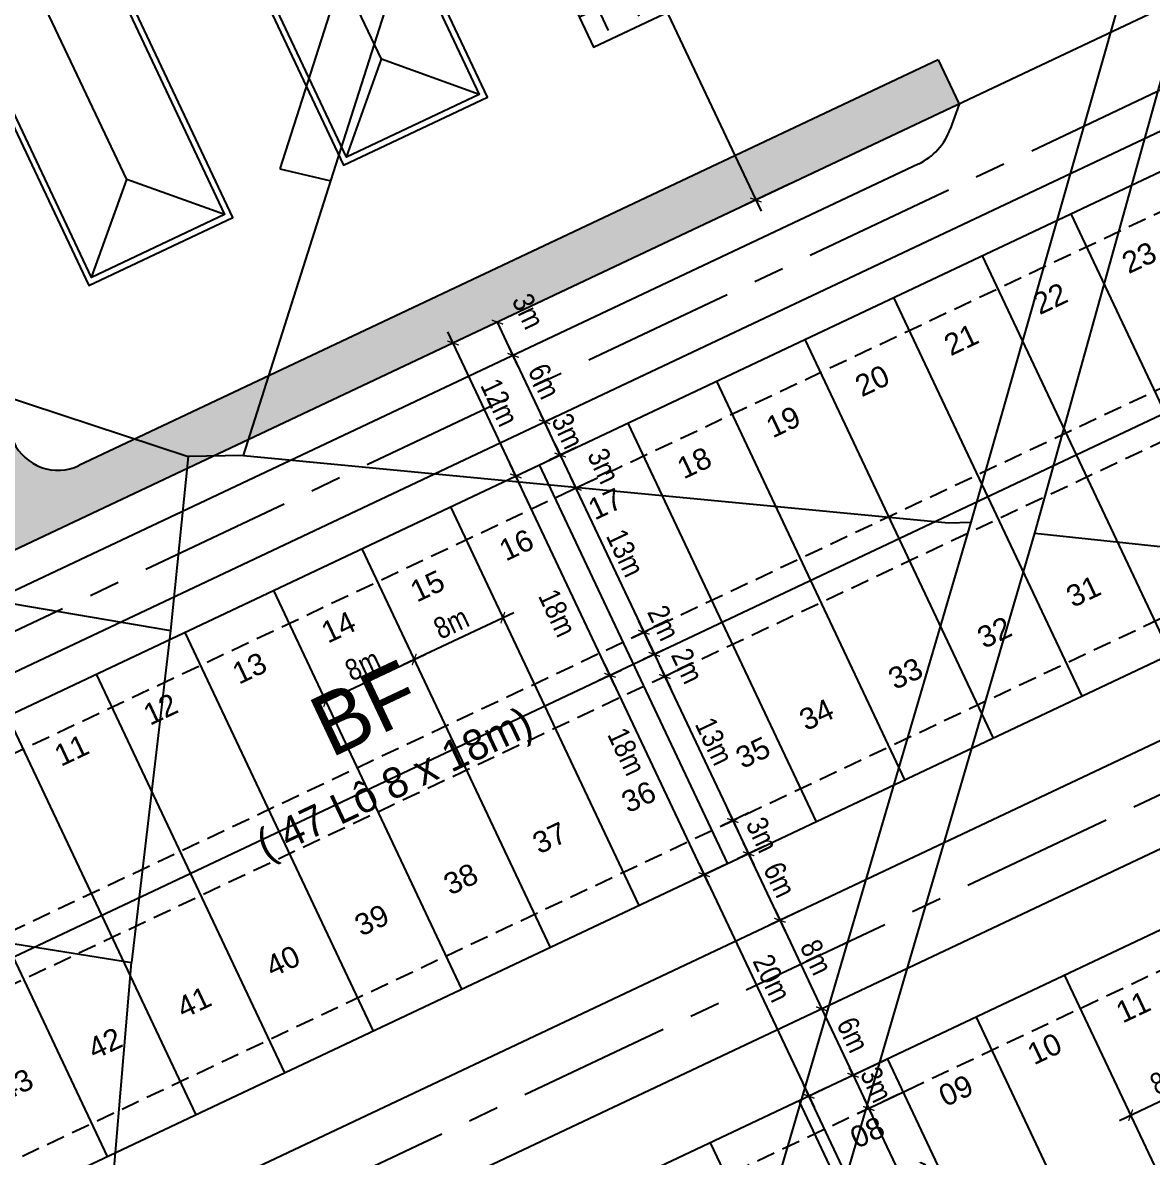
# Model space of a CAD drawing. Extents: x 597165 to 598689, y 1181586 to 1183364.
# Drawn here: x 597919 to 598011.2, y 1182368.2 to 1182460.9 of the extents above; entities that cross this region are included whole.
import ezdxf
from ezdxf.enums import TextEntityAlignment as Align

# ---------------------------------------------------------------- set-up
doc = ezdxf.new("R2010")
doc.units = 0
doc.header["$MEASUREMENT"] = 0
doc.linetypes.add('CENTER', pattern=[2, 1.25, -0.25, 0.25, -0.25])
doc.linetypes.add('DASHED', pattern=[0.75, 0.5, -0.25])
doc.layers.get('0').update_dxf_attribs({"linetype": 'CONTINUOUS'})
doc.layers.get('DEFPOINTS').update_dxf_attribs({"color": 8, "linetype": 'CONTINUOUS'})
for name, color, linetype in [('CGXD', 3, 'CONTINUOUS'), ('DIM-T', 7, 'CONTINUOUS'), ('DTEXT-TENLO', 4, 'CONTINUOUS'), ('HA-CAY-XANH-KO', 3, 'CONTINUOUS'), ('HA-SAN', 41, 'CONTINUOUS'), ('NEN-HT', 8, 'CONTINUOUS'), ('NET-02', 2, 'CONTINUOUS'), ('NET-03', 3, 'CONTINUOUS'), ('NET-LE-CO', 3, 'CONTINUOUS'), ('NET-LENGOAI', 4, 'CONTINUOUS'), ('NET-LETRONG', 5, 'CONTINUOUS'), ('NET-PLO', 2, 'CONTINUOUS'), ('NET-TIM', 2, 'CENTER'), ('TEXT-SOLO', 7, 'CONTINUOUS')]:
    doc.layers.add(name, color=color, linetype=linetype)
doc.styles.add('AVO', font='VHELVEN.TTF')
doc.styles.add('VHEL-C-R', font='VHELVCN.TTF')
doc.styles.add('VTIMES-R', font='VAPTIMN.TTF')
doc.dimstyles.new('TL1000', dxfattribs={"dimscale": 0, "dimtxt": 2, "dimasz": 0.7, "dimexe": 1, "dimexo": 1, "dimgap": 0.5, "dimtad": 1, "dimdec": 1, "dimzin": 12, "dimtxsty": 'VHEL-C-R', "dimblk1": 'ARCHTICK', "dimblk2": 'ARCHTICK', "dimsah": 1, "dimcen": -0.09, "dimdle": 1, "dimclrd": 256, "dimclre": 256, "dimclrt": 256, "dimazin": 3, "dimtfac": 0.005, "dimtdec": 1, "dimtix": 1, "dimtmove": 0, "dimatfit": 3, "dimtolj": 1, "dimtzin": 0})

# ---------------------------------------------------------------- blocks, each defined once
blk = doc.blocks.new('_ARCHTICK')
at = {"color": 0, "linetype": 'BYBLOCK', "const_width": 0.15}
blk.add_lwpolyline([(-0.5, -0.5), (0.5, 0.5)], dxfattribs=at)
blk = doc.blocks.new('*D1431')
at = {"linetype": 'BYBLOCK'}
for p, q in [((597962.411, 1182426.481), (597964.119, 1182422.864)), ((597964.156, 1182426.199), (597961.934, 1182425.149)), ((597965.437, 1182423.486), (597963.215, 1182422.437))]:
    blk.add_line(p, q, dxfattribs=at)
at = {"layer": 'DEFPOINTS', "color": 0, "linetype": 'BYBLOCK'}
for p in [(597965.06, 1182426.626), (597966.341, 1182423.913), (597964.119, 1182422.864)]:
    blk.add_point(p, dxfattribs=at)
at = {"linetype": 'BYBLOCK', "xscale": 0.7, "yscale": 0.7, "zscale": 0.7}
for p, rotation in [((597962.838, 1182425.577), 115.2825175136726), ((597964.119, 1182422.864), 295.2825175136725)]:
    blk.add_blockref('_ARCHTICK', p, dxfattribs=dict(at, rotation=rotation))
at = {"linetype": 'BYBLOCK', "insert": (597966.384, 1182424.684), "char_height": 1.75, "attachment_point": 5, "rotation": 295.28252, "style": 'VHEL-C-R'}
blk.add_mtext('\\A1;3m', dxfattribs=at)
blk = doc.blocks.new('*D1430')
at = {"linetype": 'BYBLOCK'}
for p, q in [((597963.692, 1182423.768), (597970.098, 1182410.205)), ((597965.437, 1182423.486), (597963.215, 1182422.437)), ((597970.989, 1182411.732), (597968.767, 1182410.682))]:
    blk.add_line(p, q, dxfattribs=at)
at = {"layer": 'DEFPOINTS', "color": 0, "linetype": 'BYBLOCK'}
for p in [(597966.341, 1182423.913), (597971.893, 1182412.159), (597969.671, 1182411.109)]:
    blk.add_point(p, dxfattribs=at)
at = {"linetype": 'BYBLOCK', "xscale": 0.7, "yscale": 0.7, "zscale": 0.7}
for p, rotation in [((597964.119, 1182422.864), 115.2825175136726), ((597969.671, 1182411.109), 295.2825175136725)]:
    blk.add_blockref('_ARCHTICK', p, dxfattribs=dict(at, rotation=rotation))
at = {"linetype": 'BYBLOCK', "insert": (597968.155, 1182417.582), "char_height": 1.75, "attachment_point": 5, "rotation": 295.28252, "style": 'VHEL-C-R'}
blk.add_mtext('\\A1;13m', dxfattribs=at)
blk = doc.blocks.new('*D1429')
at = {"linetype": 'BYBLOCK'}
for p, q in [((597970.989, 1182411.732), (597968.767, 1182410.682)), ((597969.244, 1182412.013), (597970.525, 1182409.301)), ((597971.843, 1182409.923), (597969.621, 1182408.874))]:
    blk.add_line(p, q, dxfattribs=at)
at = {"layer": 'DEFPOINTS', "color": 0, "linetype": 'BYBLOCK'}
for p in [(597971.893, 1182412.159), (597972.748, 1182410.35), (597970.525, 1182409.301)]:
    blk.add_point(p, dxfattribs=at)
at = {"linetype": 'BYBLOCK', "xscale": 0.7, "yscale": 0.7, "zscale": 0.7}
for p, rotation in [((597969.671, 1182411.109), 115.2825175136726), ((597970.525, 1182409.301), 295.2825175136725)]:
    blk.add_blockref('_ARCHTICK', p, dxfattribs=dict(at, rotation=rotation))
at = {"linetype": 'BYBLOCK', "insert": (597971.294, 1182411.876), "char_height": 1.75, "attachment_point": 5, "rotation": 295.28252, "style": 'VHEL-C-R'}
blk.add_mtext('\\A1;2m', dxfattribs=at)
blk = doc.blocks.new('*D1428')
at = {"linetype": 'BYBLOCK'}
for p, q in [((597971.843, 1182409.923), (597969.621, 1182408.874)), ((597970.098, 1182410.205), (597971.807, 1182406.588)), ((597972.697, 1182408.115), (597970.475, 1182407.065))]:
    blk.add_line(p, q, dxfattribs=at)
at = {"layer": 'DEFPOINTS', "color": 0, "linetype": 'BYBLOCK'}
for p in [(597972.748, 1182410.35), (597973.602, 1182408.542), (597971.379, 1182407.492)]:
    blk.add_point(p, dxfattribs=at)
at = {"linetype": 'BYBLOCK', "xscale": 0.7, "yscale": 0.7, "zscale": 0.7}
for p, rotation in [((597970.525, 1182409.301), 115.2825175136726), ((597971.379, 1182407.492), 295.2825175136725)]:
    blk.add_blockref('_ARCHTICK', p, dxfattribs=dict(at, rotation=rotation))
at = {"linetype": 'BYBLOCK', "insert": (597973.234, 1182408.368), "char_height": 1.75, "attachment_point": 5, "rotation": 295.28252, "style": 'VHEL-C-R'}
blk.add_mtext('\\A1;2m', dxfattribs=at)
blk = doc.blocks.new('*D1427')
at = {"linetype": 'BYBLOCK'}
for p, q in [((597972.697, 1182408.115), (597970.475, 1182407.065)), ((597970.952, 1182408.396), (597977.359, 1182394.833)), ((597978.25, 1182396.36), (597976.027, 1182395.31))]:
    blk.add_line(p, q, dxfattribs=at)
at = {"layer": 'DEFPOINTS', "color": 0, "linetype": 'BYBLOCK'}
for p in [(597973.602, 1182408.542), (597979.154, 1182396.787), (597976.931, 1182395.737)]:
    blk.add_point(p, dxfattribs=at)
at = {"linetype": 'BYBLOCK', "xscale": 0.7, "yscale": 0.7, "zscale": 0.7}
for p, rotation in [((597971.379, 1182407.492), 115.2825175136726), ((597976.931, 1182395.737), 295.2825175136725)]:
    blk.add_blockref('_ARCHTICK', p, dxfattribs=dict(at, rotation=rotation))
at = {"linetype": 'BYBLOCK', "insert": (597975.416, 1182402.21), "char_height": 1.75, "attachment_point": 5, "rotation": 295.28252, "style": 'VHEL-C-R'}
blk.add_mtext('\\A1;13m', dxfattribs=at)
blk = doc.blocks.new('*D1426')
at = {"linetype": 'BYBLOCK'}
for p, q in [((597978.25, 1182396.36), (597976.027, 1182395.31)), ((597976.504, 1182396.642), (597978.64, 1182392.121)), ((597979.531, 1182393.647), (597977.309, 1182392.598))]:
    blk.add_line(p, q, dxfattribs=at)
at = {"layer": 'DEFPOINTS', "color": 0, "linetype": 'BYBLOCK'}
for p in [(597979.154, 1182396.787), (597980.435, 1182394.074), (597978.213, 1182393.025)]:
    blk.add_point(p, dxfattribs=at)
at = {"linetype": 'BYBLOCK', "xscale": 0.7, "yscale": 0.7, "zscale": 0.7}
for p, rotation in [((597976.931, 1182395.737), 115.2825175136726), ((597978.213, 1182393.025), 295.2825175136725)]:
    blk.add_blockref('_ARCHTICK', p, dxfattribs=dict(at, rotation=rotation))
at = {"linetype": 'BYBLOCK', "insert": (597979.331, 1182394.569), "char_height": 1.75, "attachment_point": 5, "rotation": 295.28252, "style": 'VHEL-C-R'}
blk.add_mtext('\\A1;3m', dxfattribs=at)
blk = doc.blocks.new('*D1425')
at = {"linetype": 'BYBLOCK'}
for p, q in [((597989.392, 1182376.186), (597985.85, 1182374.514)), ((597986.754, 1182374.941), (597986.455, 1182375.574)), ((597986.754, 1182374.941), (597988.036, 1182372.228)), ((597991.682, 1182373.95), (597987.131, 1182371.801)), ((597988.036, 1182372.228), (597988.335, 1182371.595))]:
    blk.add_line(p, q, dxfattribs=at)
at = {"layer": 'DEFPOINTS', "color": 0, "linetype": 'BYBLOCK'}
for p in [(597990.296, 1182376.613), (597992.586, 1182374.377), (597988.036, 1182372.228)]:
    blk.add_point(p, dxfattribs=at)
at = {"linetype": 'BYBLOCK', "xscale": 0.7, "yscale": 0.7, "zscale": 0.7}
for p, rotation in [((597986.754, 1182374.941), 295.2825175136725), ((597988.036, 1182372.228), 115.2825175136726)]:
    blk.add_blockref('_ARCHTICK', p, dxfattribs=dict(at, rotation=rotation))
at = {"linetype": 'BYBLOCK', "insert": (597988.655, 1182374.179), "char_height": 1.75, "attachment_point": 5, "rotation": 295.28252, "style": 'VHEL-C-R'}
blk.add_mtext('\\A1;3m', dxfattribs=at)
blk = doc.blocks.new('*D1424')
at = {"linetype": 'BYBLOCK'}
for p, q in [((597991.682, 1182373.95), (597987.131, 1182371.801)), ((597987.609, 1182373.132), (597994.869, 1182357.761)), ((597998.3, 1182360.487), (597993.538, 1182358.238))]:
    blk.add_line(p, q, dxfattribs=at)
at = {"layer": 'DEFPOINTS', "color": 0, "linetype": 'BYBLOCK'}
for p in [(597992.586, 1182374.377), (597999.204, 1182360.914), (597994.442, 1182358.665)]:
    blk.add_point(p, dxfattribs=at)
at = {"linetype": 'BYBLOCK', "xscale": 0.7, "yscale": 0.7, "zscale": 0.7}
for p, rotation in [((597988.036, 1182372.228), 115.2825175136726), ((597994.442, 1182358.665), 295.2825175136725)]:
    blk.add_blockref('_ARCHTICK', p, dxfattribs=dict(at, rotation=rotation))
at = {"linetype": 'BYBLOCK', "insert": (597992.499, 1182366.042), "char_height": 1.75, "attachment_point": 5, "rotation": 295.28252, "style": 'VHEL-C-R'}
blk.add_mtext('\\A1;15m', dxfattribs=at)
blk = doc.blocks.new('*D1283')
at = {"linetype": 'BYBLOCK'}
blk.add_line((598008.512, 1182371.257), (598017.554, 1182375.528), dxfattribs=at)
at = {"layer": 'DEFPOINTS', "color": 0, "linetype": 'BYBLOCK'}
for p in [(598016.65, 1182375.101), (598016.65, 1182375.101), (598009.416, 1182371.684)]:
    blk.add_point(p, dxfattribs=at)
at = {"linetype": 'BYBLOCK', "xscale": 0.7, "yscale": 0.7, "zscale": 0.7}
for p, rotation in [((598016.65, 1182375.101), 25.28251725323873), ((598009.416, 1182371.684), 205.2825172532388)]:
    blk.add_blockref('_ARCHTICK', p, dxfattribs=dict(at, rotation=rotation))
at = {"linetype": 'BYBLOCK', "insert": (598012.438, 1182374.653), "char_height": 1.75, "attachment_point": 5, "rotation": 25.28252, "style": 'VHEL-C-R'}
blk.add_mtext('\\A1;8m', dxfattribs=at)
blk = doc.blocks.new('*D1271')
at = {"linetype": 'BYBLOCK'}
for p, q in [((597978.219, 1182393.023), (597977.31, 1182392.594)), ((597977.788, 1182393.925), (597981.204, 1182386.691)), ((597980.781, 1182387.597), (597979.873, 1182387.168))]:
    blk.add_line(p, q, dxfattribs=at)
at = {"layer": 'DEFPOINTS', "color": 0, "linetype": 'BYBLOCK'}
for p in [(597979.123, 1182393.45), (597980.777, 1182387.595), (597981.685, 1182388.024)]:
    blk.add_point(p, dxfattribs=at)
at = {"linetype": 'BYBLOCK', "xscale": 0.7, "yscale": 0.7, "zscale": 0.7}
for p, rotation in [((597978.215, 1182393.021), 115.2825175141214), ((597980.777, 1182387.595), 295.2825175141214)]:
    blk.add_blockref('_ARCHTICK', p, dxfattribs=dict(at, rotation=rotation))
at = {"linetype": 'BYBLOCK', "insert": (597980.756, 1182390.903), "char_height": 1.75, "attachment_point": 5, "rotation": 295.28252, "style": 'VHEL-C-R'}
blk.add_mtext('\\A1;6m', dxfattribs=at)
blk = doc.blocks.new('*D1270')
at = {"linetype": 'BYBLOCK'}
for p, q in [((597982.59, 1182388.452), (597979.875, 1182387.169)), ((597980.352, 1182388.501), (597984.623, 1182379.459)), ((597986.006, 1182381.218), (597983.292, 1182379.936))]:
    blk.add_line(p, q, dxfattribs=at)
at = {"layer": 'DEFPOINTS', "color": 0, "linetype": 'BYBLOCK'}
for p in [(597983.494, 1182388.879), (597986.911, 1182381.645), (597984.196, 1182380.363)]:
    blk.add_point(p, dxfattribs=at)
at = {"linetype": 'BYBLOCK', "xscale": 0.7, "yscale": 0.7, "zscale": 0.7}
for p, rotation in [((597980.779, 1182387.596), 115.2825175156273), ((597984.196, 1182380.363), 295.2825175156273)]:
    blk.add_blockref('_ARCHTICK', p, dxfattribs=dict(at, rotation=rotation))
at = {"linetype": 'BYBLOCK', "insert": (597983.748, 1182384.575), "char_height": 1.75, "attachment_point": 5, "rotation": 295.28252, "style": 'VHEL-C-R'}
blk.add_mtext('\\A1;8m', dxfattribs=at)
blk = doc.blocks.new('*D1269')
at = {"linetype": 'BYBLOCK'}
for p, q in [((597986.006, 1182381.218), (597983.29, 1182379.935)), ((597983.767, 1182381.266), (597987.183, 1182374.032)), ((597988.569, 1182375.793), (597985.852, 1182374.509))]:
    blk.add_line(p, q, dxfattribs=at)
at = {"layer": 'DEFPOINTS', "color": 0, "linetype": 'BYBLOCK'}
for p in [(597986.911, 1182381.645), (597989.473, 1182376.22), (597986.756, 1182374.937)]:
    blk.add_point(p, dxfattribs=at)
at = {"linetype": 'BYBLOCK', "xscale": 0.7, "yscale": 0.7, "zscale": 0.7}
for p, rotation in [((597984.194, 1182380.362), 115.2825175156273), ((597986.756, 1182374.937), 295.2825175156273)]:
    blk.add_blockref('_ARCHTICK', p, dxfattribs=dict(at, rotation=rotation))
at = {"linetype": 'BYBLOCK', "insert": (597986.735, 1182378.244), "char_height": 1.75, "attachment_point": 5, "rotation": 295.28252, "style": 'VHEL-C-R'}
blk.add_mtext('\\A1;6m', dxfattribs=at)
blk = doc.blocks.new('*D1265')
at = {"linetype": 'BYBLOCK'}
for p, q in [((597984.456, 1182373.855), (597982.229, 1182372.803)), ((597982.706, 1182374.135), (597992.102, 1182354.242)), ((597992.997, 1182355.771), (597990.771, 1182354.719))]:
    blk.add_line(p, q, dxfattribs=at)
at = {"layer": 'DEFPOINTS', "color": 0, "linetype": 'BYBLOCK'}
for p in [(597985.36, 1182374.282), (597993.901, 1182356.198), (597991.675, 1182355.146)]:
    blk.add_point(p, dxfattribs=at)
at = {"linetype": 'BYBLOCK', "xscale": 0.7, "yscale": 0.7, "zscale": 0.7}
for p, rotation in [((597983.133, 1182373.23), 115.2825172535114), ((597991.675, 1182355.146), 295.2825172535114)]:
    blk.add_blockref('_ARCHTICK', p, dxfattribs=dict(at, rotation=rotation))
at = {"linetype": 'BYBLOCK', "insert": (597988.664, 1182364.783), "char_height": 1.75, "attachment_point": 5, "rotation": 295.28252, "style": 'VHEL-C-R'}
blk.add_mtext('\\A1;20m', dxfattribs=at)
blk = doc.blocks.new('*D1263')
at = {"linetype": 'BYBLOCK'}
for p, q in [((597975.023, 1182390.412), (597966.481, 1182408.497)), ((597966.908, 1182407.592), (597966.004, 1182407.165)), ((597974.596, 1182391.317), (597973.692, 1182390.889))]:
    blk.add_line(p, q, dxfattribs=at)
at = {"layer": 'DEFPOINTS', "color": 0, "linetype": 'BYBLOCK'}
for p in [(597967.813, 1182408.019), (597966.908, 1182407.592), (597975.5, 1182391.744)]:
    blk.add_point(p, dxfattribs=at)
at = {"linetype": 'BYBLOCK', "xscale": 0.7, "yscale": 0.7, "zscale": 0.7}
for p, rotation in [((597966.908, 1182407.592), 115.2825175153665), ((597974.596, 1182391.317), 295.2825175153665)]:
    blk.add_blockref('_ARCHTICK', p, dxfattribs=dict(at, rotation=rotation))
at = {"linetype": 'BYBLOCK', "insert": (597968.263, 1182401.374), "char_height": 1.75, "attachment_point": 5, "rotation": 295.28252, "style": 'VHEL-C-R'}
blk.add_mtext('\\A1;18m', dxfattribs=at)
blk = doc.blocks.new('*D1262')
at = {"linetype": 'BYBLOCK'}
for p, q in [((597967.335, 1182406.688), (597958.794, 1182424.772)), ((597966.908, 1182407.592), (597967.813, 1182408.019))]:
    blk.add_line(p, q, dxfattribs=at)
at = {"layer": 'DEFPOINTS', "color": 0, "linetype": 'BYBLOCK'}
for p in [(597959.221, 1182423.868), (597959.221, 1182423.868), (597966.004, 1182407.165)]:
    blk.add_point(p, dxfattribs=at)
at = {"linetype": 'BYBLOCK', "xscale": 0.7, "yscale": 0.7, "zscale": 0.7}
for p, rotation in [((597959.221, 1182423.868), 115.2825175153479), ((597966.908, 1182407.592), 295.2825175153479)]:
    blk.add_blockref('_ARCHTICK', p, dxfattribs=dict(at, rotation=rotation))
at = {"linetype": 'BYBLOCK', "insert": (597962.616, 1182412.687), "char_height": 1.75, "attachment_point": 5, "rotation": 295.28252, "style": 'VHEL-C-R'}
blk.add_mtext('\\A1;18m', dxfattribs=at)
blk = doc.blocks.new('*D1261')
at = {"linetype": 'BYBLOCK'}
blk.add_line((597959.648, 1182422.964), (597953.669, 1182435.623), dxfattribs=at)
at = {"layer": 'DEFPOINTS', "color": 0, "linetype": 'BYBLOCK'}
for p in [(597954.096, 1182434.719), (597954.096, 1182434.719), (597959.221, 1182423.868)]:
    blk.add_point(p, dxfattribs=at)
at = {"linetype": 'BYBLOCK', "xscale": 0.7, "yscale": 0.7, "zscale": 0.7}
for p, rotation in [((597954.096, 1182434.719), 115.2825175153479), ((597959.221, 1182423.868), 295.2825175153479)]:
    blk.add_blockref('_ARCHTICK', p, dxfattribs=dict(at, rotation=rotation))
at = {"linetype": 'BYBLOCK', "insert": (597957.902, 1182429.881), "char_height": 1.75, "attachment_point": 5, "rotation": 295.28252, "style": 'VHEL-C-R'}
blk.add_mtext('\\A1;12m', dxfattribs=at)
blk = doc.blocks.new('*D1260')
at = {"linetype": 'BYBLOCK'}
for p, q in [((597960.652, 1182427.862), (597962.461, 1182428.716)), ((597961.557, 1182428.289), (597961.258, 1182428.922)), ((597962.838, 1182425.577), (597961.557, 1182428.289)), ((597961.934, 1182425.149), (597963.742, 1182426.004)), ((597962.838, 1182425.577), (597963.137, 1182424.944))]:
    blk.add_line(p, q, dxfattribs=at)
at = {"layer": 'DEFPOINTS', "color": 0, "linetype": 'BYBLOCK'}
for p in [(597961.557, 1182428.289), (597959.748, 1182427.435), (597961.029, 1182424.722)]:
    blk.add_point(p, dxfattribs=at)
at = {"linetype": 'BYBLOCK', "xscale": 0.7, "yscale": 0.7, "zscale": 0.7}
for p, rotation in [((597961.557, 1182428.289), 295.282517515683), ((597962.838, 1182425.577), 115.282517515683)]:
    blk.add_blockref('_ARCHTICK', p, dxfattribs=dict(at, rotation=rotation))
at = {"linetype": 'BYBLOCK', "insert": (597963.457, 1182427.528), "char_height": 1.75, "attachment_point": 5, "rotation": 295.28252, "style": 'VHEL-C-R'}
blk.add_mtext('\\A1;3m', dxfattribs=at)
blk = doc.blocks.new('*D1259')
at = {"linetype": 'BYBLOCK'}
blk.add_line((597961.984, 1182427.385), (597958.567, 1182434.619), dxfattribs=at)
at = {"layer": 'DEFPOINTS', "color": 0, "linetype": 'BYBLOCK'}
for p in [(597958.994, 1182433.714), (597958.994, 1182433.714), (597961.557, 1182428.289)]:
    blk.add_point(p, dxfattribs=at)
at = {"linetype": 'BYBLOCK', "xscale": 0.7, "yscale": 0.7, "zscale": 0.7}
for p, rotation in [((597958.994, 1182433.714), 115.2825175118847), ((597961.557, 1182428.289), 295.2825175118847)]:
    blk.add_blockref('_ARCHTICK', p, dxfattribs=dict(at, rotation=rotation))
at = {"linetype": 'BYBLOCK', "insert": (597961.535, 1182431.597), "char_height": 1.75, "attachment_point": 5, "rotation": 295.28252, "style": 'VHEL-C-R'}
blk.add_mtext('\\A1;6m', dxfattribs=at)
blk = doc.blocks.new('*D1258')
at = {"linetype": 'BYBLOCK'}
blk.add_line((597959.421, 1182432.81), (597957.713, 1182436.427), dxfattribs=at)
at = {"layer": 'DEFPOINTS', "color": 0, "linetype": 'BYBLOCK'}
for p in [(597957.713, 1182436.427), (597957.713, 1182436.427), (597958.994, 1182433.714)]:
    blk.add_point(p, dxfattribs=at)
at = {"linetype": 'BYBLOCK', "xscale": 0.7, "yscale": 0.7, "zscale": 0.7}
for p, rotation in [((597957.713, 1182436.427), 115.2825175118847), ((597958.994, 1182433.714), 295.2825175118847)]:
    blk.add_blockref('_ARCHTICK', p, dxfattribs=dict(at, rotation=rotation))
at = {"linetype": 'BYBLOCK', "insert": (597960.231, 1182437.311), "char_height": 1.75, "attachment_point": 5, "rotation": 295.28252, "style": 'VHEL-C-R'}
blk.add_mtext('\\A1;3m', dxfattribs=at)
blk = doc.blocks.new('*D1250')
at = {"linetype": 'BYBLOCK'}
blk.add_line((597942.786, 1182405.046), (597951.828, 1182409.317), dxfattribs=at)
at = {"layer": 'DEFPOINTS', "color": 0, "linetype": 'BYBLOCK'}
for p in [(597950.924, 1182408.89), (597950.924, 1182408.89), (597943.69, 1182405.473)]:
    blk.add_point(p, dxfattribs=at)
at = {"linetype": 'BYBLOCK', "xscale": 0.7, "yscale": 0.7, "zscale": 0.7}
for p, rotation in [((597950.924, 1182408.89), 25.28251725323878), ((597943.69, 1182405.473), 205.2825172532388)]:
    blk.add_blockref('_ARCHTICK', p, dxfattribs=dict(at, rotation=rotation))
at = {"linetype": 'BYBLOCK', "insert": (597946.712, 1182408.442), "char_height": 1.75, "attachment_point": 5, "rotation": 25.28252, "style": 'VHEL-C-R'}
blk.add_mtext('\\A1;8m', dxfattribs=at)
blk = doc.blocks.new('*D1249')
at = {"linetype": 'BYBLOCK'}
blk.add_line((597950.02, 1182408.463), (597959.062, 1182412.734), dxfattribs=at)
at = {"layer": 'DEFPOINTS', "color": 0, "linetype": 'BYBLOCK'}
for p in [(597958.158, 1182412.307), (597958.158, 1182412.307), (597950.924, 1182408.89)]:
    blk.add_point(p, dxfattribs=at)
at = {"linetype": 'BYBLOCK', "xscale": 0.7, "yscale": 0.7, "zscale": 0.7}
for p, rotation in [((597958.158, 1182412.307), 25.28251725323878), ((597950.924, 1182408.89), 205.2825172532388)]:
    blk.add_blockref('_ARCHTICK', p, dxfattribs=dict(at, rotation=rotation))
at = {"linetype": 'BYBLOCK', "insert": (597953.945, 1182411.858), "char_height": 1.75, "attachment_point": 5, "rotation": 25.28252, "style": 'VHEL-C-R'}
blk.add_mtext('\\A1;8m', dxfattribs=at)
blk = doc.blocks.new('*D1099')
at = {"linetype": 'BYBLOCK'}
for p, q in [((597891.237, 1182638.845), (597887.62, 1182637.136)), ((597888.097, 1182638.468), (597979.245, 1182445.491)), ((597981.53, 1182447.677), (597977.913, 1182445.968))]:
    blk.add_line(p, q, dxfattribs=at)
at = {"layer": 'DEFPOINTS', "color": 0, "linetype": 'BYBLOCK'}
for p in [(597892.141, 1182639.272), (597982.435, 1182448.104), (597978.818, 1182446.395)]:
    blk.add_point(p, dxfattribs=at)
at = {"linetype": 'BYBLOCK', "xscale": 0.7, "yscale": 0.7, "zscale": 0.7}
for p, rotation in [((597888.524, 1182637.563), 115.2825175156824), ((597978.818, 1182446.395), 295.2825175156824)]:
    blk.add_blockref('_ARCHTICK', p, dxfattribs=dict(at, rotation=rotation))
at = {"linetype": 'BYBLOCK', "insert": (597935.027, 1182542.62), "char_height": 2, "attachment_point": 5, "rotation": 295.28252, "style": 'VHEL-C-R'}
blk.add_mtext('\\A1;211.4m', dxfattribs=at)
blk = doc.blocks.new('*D1096')
at = {"linetype": 'BYBLOCK'}
for p, q in [((597976.408, 1182392.173), (597973.694, 1182390.89)), ((597974.171, 1182392.222), (597983.567, 1182372.329)), ((597984.95, 1182374.088), (597982.235, 1182372.806))]:
    blk.add_line(p, q, dxfattribs=at)
at = {"layer": 'DEFPOINTS', "color": 0, "linetype": 'BYBLOCK'}
for p in [(597977.313, 1182392.6), (597985.854, 1182374.515), (597983.14, 1182373.233)]:
    blk.add_point(p, dxfattribs=at)
at = {"linetype": 'BYBLOCK', "xscale": 0.7, "yscale": 0.7, "zscale": 0.7}
for p, rotation in [((597974.598, 1182391.317), 115.2825175156273), ((597983.14, 1182373.233), 295.2825175156273)]:
    blk.add_blockref('_ARCHTICK', p, dxfattribs=dict(at, rotation=rotation))
at = {"linetype": 'BYBLOCK', "insert": (597980.129, 1182382.871), "char_height": 1.75, "attachment_point": 5, "rotation": 295.28252, "style": 'VHEL-C-R'}
blk.add_mtext('\\A1;20m', dxfattribs=at)

msp = doc.modelspace()

# ---------------------------------------------------------------- hatches: boundary and pattern name
at = {"layer": 'HA-CAY-XANH-KO'}
h = msp.add_hatch(dxfattribs=at)
h.set_pattern_fill('AR-SAND', color=256, scale=2, angle=359.765823, style=0)
h.set_pattern_definition([(242.5483, (597971.2955, 1182505.2794), (1.745706, -3.437875), [0, -3.04, 0, -3.4, 0, -3.25]), (212.5483, (597971.2955, 1182505.2794), (-0.81697, -6.61204), [0, -1.64, 0, -2.74, 0, -1.05]), (172.5483, (597973.524, 1182506.321), (-5.637727, -2.6472), [0, -1, 0, -3.6, 0, -4.7]), (162.5483, (597973.524, 1182506.321), (-4.70362, -4.13575), [0, -0.5, 0, -2.36, 0, -2.7])])
edge = h.paths.add_edge_path()
edge.add_line((598011.7828, 1182466.3894), (598013.4912, 1182462.7726))
edge.add_line((598013.4912, 1182462.7726), (598037.2823, 1182474.0097))
edge.add_line((598037.2823, 1182474.0097), (598041.7985, 1182481.1451))
edge.add_line((598041.7985, 1182481.1451), (598041.7727, 1182507.7329))
edge.add_line((598041.7727, 1182507.7329), (598041.768, 1182513.9225))
edge.add_line((598041.768, 1182513.9225), (597966.0698, 1182674.1899))
edge.add_line((597966.0698, 1182674.1899), (597918.7677, 1182651.848))
edge.add_line((597918.7677, 1182651.848), (597921.3302, 1182646.4227))
edge.add_line((597921.3302, 1182646.4227), (597959.5901, 1182664.4938))
edge.add_arc((597961.2985, 1182660.877), 4, 25.282517, 115.282517, ccw=False)
edge.add_line((597964.9153, 1182662.5853), (597967.1045, 1182657.9504))
edge.add_arc((597967.727, 1182653.6655), 4.3298, -47.701248, 98.266283, ccw=False)
edge.add_line((597970.641, 1182650.463), (598035.3858, 1182513.3861))
edge.add_arc((598031.7689, 1182511.6778), 4, 0.05553, 25.282517, ccw=False)
edge.add_line((598035.7689, 1182511.6817), (598035.7993, 1182480.2713))
edge.add_arc((598031.7994, 1182480.2674), 4, -64.717482, 0.05553, ccw=False)
edge.add_line((598033.5077, 1182476.6506), (598011.7828, 1182466.3894))
edge = h.paths.add_edge_path()
edge.add_line((597995.4069, 1182454.2309), (597993.6986, 1182457.8478))
edge.add_line((597993.6986, 1182457.8478), (597923.5439, 1182424.712))
edge.add_arc((597921.8355, 1182428.3288), 4, 205.282517, 295.282518, ccw=False)
edge.add_line((597918.2187, 1182426.6205), (597835.6129, 1182601.5126))
edge.add_arc((597839.2297, 1182603.2209), 4, 115.282517, 205.282517, ccw=False)
edge.add_line((597837.5214, 1182606.8377), (597885.1617, 1182629.3394))
edge.add_line((597885.1617, 1182629.3394), (597882.5992, 1182634.7647))
edge.add_line((597882.5992, 1182634.7647), (597827.7252, 1182608.8464))
edge.add_line((597827.7252, 1182608.8464), (597918.0185, 1182417.6785))
edge.add_line((597918.0185, 1182417.6785), (597995.4069, 1182454.2309))
at = {"layer": 'HA-SAN', "ltscale": 0.5}
h = msp.add_hatch(dxfattribs=at)
h.set_pattern_fill('ANGLE,_O', color=256, scale=10, angle=-90.234177)
h.set_pattern_definition([(205.0483, (597819.315, 1182593.8716), (1.164303, -2.491365), [2, -0.75]), (295.0483, (597819.315, 1182593.8716), (2.491365, 1.164303), [2, -0.75])])
h.paths.add_polyline_path([(597977.7017, 1182491.7162), (597971.2955, 1182505.2794), (597948.6902, 1182494.6023), (597955.0964, 1182481.0391)])
h.paths.add_polyline_path([(597959.1569, 1182472.4422), (597965.5632, 1182458.879), (597988.1685, 1182469.556), (597981.7623, 1182483.1192)])

# ---------------------------------------------------------------- linework, layer by layer
at = {"layer": 'CGXD', "linetype": 'DASHED', "ltscale": 3}
for points in [[(598038.8331, 1182443.776), (598038.8219, 1182456.2273), (598037.0843, 1182457.3272), (597875.5972, 1182381.0528), (597881.1493, 1182369.2981)], [(598035.2617, 1182423.2883), (598038.8464, 1182428.9515), (598038.8371, 1182439.3541), (597882.8576, 1182365.6812), (597888.4097, 1182353.9265)]]:
    msp.add_lwpolyline(points, close=True, dxfattribs=at)
msp.add_lwpolyline([(598035.2444, 1182394.5258), (597935.9017, 1182347.6038), (597934.3546, 1182343.2869), (597939.3759, 1182332.6558), (598036.996, 1182378.7641), (598036.9822, 1182393.4259), (598035.2444, 1182394.5258)], dxfattribs=at)
at = {"layer": 'NEN-HT', "linetype": 'CONTINUOUS'}
for p, q in [((597973.56, 1182553.96), (597939.96, 1182448.93)), ((597944.12, 1182447.97), (597965.94, 1182516.55)), ((598001.6, 1182419.2), (598024.51, 1182501.52)), ((598019.47, 1182501.09), (597996.37, 1182420.1)), ((597939.96, 1182448.93), (597944.12, 1182447.97)), ((597936.97, 1182425.53), (597944.12, 1182447.97)), ((597877.67, 1182443.51), (597932.46, 1182425.47)), ((597932.46, 1182425.47), (597931.02, 1182411.26)), ((597936.97, 1182425.53), (597932.46, 1182425.47)), ((597936.97, 1182425.53), (597994.54, 1182420.03)), ((597859.36, 1182423.4), (597931.02, 1182411.26)), ((597996.37, 1182420.1), (597985.04, 1182381.55)), ((597994.54, 1182420.03), (597996.37, 1182420.1)), ((597960.37, 1182278.64), (598001.6, 1182419.2)), ((598001.6, 1182419.2), (598031.85, 1182416)), ((597931.02, 1182411.26), (597927.84, 1182384.15)), ((597855.5, 1182395.67), (597927.84, 1182384.15)), ((597925.48, 1182356.27), (597927.84, 1182384.15)), ((597985.04, 1182381.55), (597970.35, 1182331.59))]:
    msp.add_line(p, q, dxfattribs=at)
at = {"layer": 'NET-02'}
for points in [[(597925.81, 1182490.1583), (597945.1402, 1182449.2327), (597956.8949, 1182454.7848), (597937.5648, 1182495.7103)], [(597905.0131, 1182480.3354), (597924.3433, 1182439.4098), (597936.098, 1182444.9619), (597916.7679, 1182485.8875)]]:
    msp.add_lwpolyline(points, close=True, dxfattribs=at)
at = {"layer": 'NET-03'}
for p, q in [((597948.2415, 1182457.8861), (597934.4634, 1182487.0569)), ((597927.4446, 1182448.0632), (597913.6665, 1182477.234)), ((597945.3787, 1182449.8984), (597948.2415, 1182457.8861)), ((597956.2293, 1182455.0233), (597948.2415, 1182457.8861)), ((597924.5818, 1182440.0755), (597927.4446, 1182448.0632)), ((597935.4324, 1182445.2005), (597927.4446, 1182448.0632))]:
    msp.add_line(p, q, dxfattribs=at)
for points in [[(597937.3262, 1182495.0447), (597956.2293, 1182455.0233), (597945.3787, 1182449.8984), (597926.4757, 1182489.9197)], [(597937.3262, 1182495.0447), (597956.2293, 1182455.0233), (597945.3787, 1182449.8984), (597926.4757, 1182489.9197)], [(597916.5293, 1182485.2218), (597935.4324, 1182445.2005), (597924.5818, 1182440.0755), (597905.6788, 1182480.0968)], [(597916.5293, 1182485.2218), (597935.4324, 1182445.2005), (597924.5818, 1182440.0755), (597905.6788, 1182480.0968)]]:
    msp.add_lwpolyline(points, close=True, dxfattribs=at)
at = {"layer": 'NET-LE-CO'}
for q in [(597923.5439, 1182424.712), (597995.4069, 1182454.2309)]:
    msp.add_line((597993.6986, 1182457.8478), q, dxfattribs=at)
msp.add_lwpolyline([(597959.1569, 1182472.4422), (597965.5632, 1182458.879), (597988.1685, 1182469.556), (597981.7623, 1182483.1192)], close=True, dxfattribs=at)
msp.add_arc((597921.8355, 1182428.3288), 4, 205.282517, 295.282518, dxfattribs=at)
at = {"layer": 'NET-LENGOAI', "ltscale": 20}
for p, q in [((597857.211, 1182379.0042), (598033.4063, 1182462.2256)), ((597995.4076, 1182454.2177), (597994.6807, 1182452.1897)), ((597992.1093, 1182449.3556), (597905.534, 1182408.4639)), ((598040.2685, 1182415.6997), (597880.0466, 1182340.0229)), ((598031.5636, 1182402.7407), (597930.9344, 1182355.211))]:
    msp.add_line(p, q, dxfattribs=at)
msp.add_arc((597989.9739, 1182453.8766), 5, 295.282518, 340.282518, dxfattribs=at)
at = {"layer": 'NET-LETRONG'}
for p, q in [((598037.2823, 1182474.0097), (597857.4362, 1182389.064)), ((597862.5612, 1182378.2134), (598037.2948, 1182460.7444)), ((598037.3307, 1182420.9477), (597877.9362, 1182345.6618)), ((598037.3307, 1182420.9477), (597877.9362, 1182345.6618)), ((598035.4549, 1182397.943), (597933.4969, 1182349.7858))]:
    msp.add_line(p, q, dxfattribs=at)
at = {"layer": 'NET-PLO'}
for p, q in [((598004.5226, 1182445.2653), (598019.8976, 1182412.7136)), ((598041.8338, 1182442.9814), (597865.7276, 1182359.8022)), ((597997.2889, 1182441.8486), (598012.6639, 1182409.297)), ((597990.0552, 1182438.432), (598005.4302, 1182405.8803)), ((597982.8215, 1182435.0153), (597998.1965, 1182402.4637)), ((597975.5878, 1182431.5987), (597990.9628, 1182399.047)), ((597968.3541, 1182428.182), (597983.7291, 1182395.6303)), ((597961.1204, 1182424.7654), (597976.4954, 1182392.2137)), ((597953.8867, 1182421.3487), (597969.2617, 1182388.797)), ((597946.653, 1182417.932), (597962.028, 1182385.3804)), ((597939.4193, 1182414.5154), (597954.7943, 1182381.9637)), ((597932.1856, 1182411.0987), (597947.5606, 1182378.5471)), ((597924.9519, 1182407.6821), (597940.3269, 1182375.1304)), ((597917.7182, 1182404.2654), (597933.0932, 1182371.7138)), ((597910.4845, 1182400.8488), (597925.8595, 1182368.2971)), ((598004.0255, 1182383.0982), (598021.1088, 1182346.9296)), ((597996.7918, 1182379.6815), (598013.8751, 1182343.513)), ((597989.5581, 1182376.2648), (598006.6414, 1182340.0963)), ((597982.3244, 1182372.8482), (597999.4077, 1182336.6797)), ((597975.0907, 1182369.4315), (597992.174, 1182333.263))]:
    msp.add_line(p, q, dxfattribs=at)
at = {"layer": 'NET-TIM', "ltscale": 10}
for p, q in [((598048.8066, 1182472.8173), (597841.9145, 1182375.0971)), ((598097.8379, 1182438.4674), (597391.9847, 1182105.0756))]:
    msp.add_line(p, q, dxfattribs=at)

# ---------------------------------------------------------------- texts
at = {"layer": 'DTEXT-TENLO', "style": 'VTIMES-R'}
for s, height, p in [('BF', 5, (597947.9712, 1182402.6442)), ('( 47 Loâ 8 x 18m)', 2.5, (597949.813, 1182397.6795))]:
    msp.add_text(s, height=height, rotation=25.282517, dxfattribs=at).set_placement(p, align=Align.CENTER)
at = {"layer": 'TEXT-SOLO', "color": 3, "style": 'AVO'}
for s, p in [('23', (598010.4762, 1182440.9123)), ('22', (598003.2121, 1182437.5607)), ('21', (597995.948, 1182434.2092)), ('20', (597988.684, 1182430.8576)), ('19', (597981.4199, 1182427.506)), ('18', (597974.1558, 1182424.1545)), ('17', (597966.8917, 1182420.8029)), ('16', (597959.6276, 1182417.4514)), ('15', (597952.3635, 1182414.0998)), ('31', (598005.9238, 1182413.6676)), ('14', (597945.0994, 1182410.7482)), ('32', (597998.6613, 1182410.3126)), ('13', (597937.8353, 1182407.3967)), ('33', (597991.3988, 1182406.9576)), ('12', (597930.5712, 1182404.0451)), ('34', (597984.1363, 1182403.6026)), ('11', (597923.3071, 1182400.6935)), ('35', (597978.945, 1182400.507)), ('36', (597969.6113, 1182396.8926)), ('37', (597962.3488, 1182393.5376)), ('38', (597955.0863, 1182390.1826)), ('39', (597947.8238, 1182386.8276)), ('40', (597940.5613, 1182383.4725)), ('41', (597933.2988, 1182380.1175)), ('11', (598009.9885, 1182379.7345)), ('42', (597926.0363, 1182376.7625)), ('10', (598002.7533, 1182376.321)), ('43', (597918.7738, 1182373.4075)), ('09', (597995.5181, 1182372.9075)), ('08', (597988.2829, 1182369.494))]:
    msp.add_text(s, height=1.75, rotation=25.282517, dxfattribs=at).set_placement(p, align=Align.CENTER)

# ---------------------------------------------------------------- dimensions: what is measured, and where the dimension line sits
at = {"layer": 'DIM-T'}
dim = msp.add_aligned_dim(p1=(597892.1412, 1182639.2716), p2=(597982.4345, 1182448.1037), distance=-4, dimstyle='TL1000', override={"dimscale": 1, "dimpost": 'm'}, dxfattribs=at)
dim.commit()
dim.dimension.update_dxf_attribs({"geometry": '*D1099', "text_midpoint": (597935.0273, 1182542.62)})
at = {"layer": 'DIM-T', "color": 1}
for base, p1, p2, angle, override, picture, middle, dimtype in [((597957.7128, 1182436.4271), (597958.9941, 1182433.7144), (597957.7128, 1182436.4271), 295.282518, {"dimscale": 1, "dimtxt": 1.75, "dimasz": 0.7, "dimdsep": 46, "dimpost": 'm'}, '*D1258', (597960.2315, 1182437.311), 160), ((597964.119, 1182422.8639), (597965.06, 1182426.6261), (597966.3413, 1182423.9135), 295.282518, {"dimscale": 1, "dimtxt": 1.75, "dimdsep": 46, "dimpost": 'm'}, '*D1431', (597966.3842, 1182424.6841), 161), ((597959.2209, 1182423.8682), (597966.0042, 1182407.1653), (597959.2209, 1182423.8682), 295.282518, {"dimscale": 1, "dimtxt": 1.75, "dimasz": 0.7, "dimdsep": 46, "dimpost": 'm'}, '*D1262', (597962.6162, 1182412.6866), 160), ((597970.5253, 1182409.3007), (597971.8933, 1182412.1587), (597972.7475, 1182410.3503), 115.282518, {"dimscale": 1, "dimtxt": 1.75, "dimdsep": 46, "dimpost": 'm'}, '*D1429', (597971.2945, 1182411.8759), 160), ((597971.3794, 1182407.4923), (597972.7475, 1182410.3503), (597973.6017, 1182408.5419), 115.282518, {"dimscale": 1, "dimtxt": 1.75, "dimdsep": 46, "dimpost": 'm'}, '*D1428', (597973.234, 1182408.3682), 160), ((597966.9084, 1182407.5923), (597975.5001, 1182391.7436), (597967.8126, 1182408.0194), 115.282518, {"dimscale": 1, "dimtxt": 1.75, "dimasz": 0.7, "dimdsep": 46, "dimpost": 'm'}, '*D1263', (597968.263, 1182401.3745), 161), ((597978.2127, 1182393.0248), (597979.1537, 1182396.7871), (597980.435, 1182394.0745), 115.282518, {"dimscale": 1, "dimtxt": 1.75, "dimdsep": 46, "dimpost": 'm'}, '*D1426', (597979.3313, 1182394.5688), 160)]:
    dim = msp.add_linear_dim(base=base, p1=p1, p2=p2, angle=angle, dimstyle='TL1000', override=override, dxfattribs=at)
    dim.commit()
    dim.dimension.update_dxf_attribs({"geometry": picture, "text_midpoint": middle, "dimtype": dimtype})
for base, p1, p2, angle, override, picture, middle in [((597954.096, 1182434.7187), (597959.2209, 1182423.8682), (597954.096, 1182434.7187), 295.282518, {"dimscale": 1, "dimtxt": 1.75, "dimasz": 0.7, "dimdsep": 46, "dimpost": 'm'}, '*D1261', (597957.9017, 1182429.8807)), ((597958.9941, 1182433.7144), (597961.5565, 1182428.2891), (597958.9941, 1182433.7144), 295.282518, {"dimscale": 1, "dimtxt": 1.75, "dimasz": 0.7, "dimdsep": 46, "dimpost": 'm'}, '*D1259', (597961.5355, 1182431.597)), ((597969.6711, 1182411.1091), (597966.3413, 1182423.9135), (597971.8933, 1182412.1587), 115.282518, {"dimscale": 1, "dimtxt": 1.75, "dimdsep": 46, "dimpost": 'm'}, '*D1430', (597968.1552, 1182417.5817)), ((597958.1575, 1182412.3066), (597950.9238, 1182408.8899), (597958.1575, 1182412.3066), 205.282517, {"dimscale": 1, "dimtxt": 1.75, "dimasz": 0.7, "dimdsep": 46, "dimpost": 'm'}, '*D1249', (597953.9455, 1182411.8584)), ((597950.9238, 1182408.8899), (597943.6901, 1182405.4733), (597950.9238, 1182408.8899), 205.282517, {"dimscale": 1, "dimtxt": 1.75, "dimasz": 0.7, "dimdsep": 46, "dimpost": 'm'}, '*D1250', (597946.7118, 1182408.4418)), ((597976.9315, 1182395.7375), (597973.6017, 1182408.5419), (597979.1537, 1182396.7871), 115.282518, {"dimscale": 1, "dimtxt": 1.75, "dimdsep": 46, "dimpost": 'm'}, '*D1427', (597975.4156, 1182402.2101)), ((597983.1396, 1182373.2332), (597977.3126, 1182392.5997), (597985.8543, 1182374.5154), 115.282518, {"dimscale": 1, "dimtxt": 1.75, "dimasz": 0.7, "dimdsep": 46, "dimpost": 'm'}, '*D1096', (597980.1289, 1182382.8706)), ((597984.1959, 1182380.3627), (597983.4939, 1182388.8787), (597986.9105, 1182381.645), 115.282518, {"dimscale": 1, "dimtxt": 1.75, "dimasz": 0.7, "dimdsep": 46, "dimpost": 'm'}, '*D1270', (597983.7477, 1182384.5748)), ((597986.7563, 1182374.9365), (597986.9105, 1182381.645), (597989.473, 1182376.2197), 115.282518, {"dimscale": 1, "dimtxt": 1.75, "dimasz": 0.7, "dimdsep": 46, "dimpost": 'm'}, '*D1269', (597986.7352, 1182378.2443)), ((597988.0356, 1182372.2279), (597990.2962, 1182376.6135), (597992.5857, 1182374.3771), 115.282518, {"dimscale": 1, "dimtxt": 1.75, "dimdsep": 46, "dimpost": 'm'}, '*D1425', (597988.6552, 1182374.1795)), ((598016.6502, 1182375.1011), (598009.4165, 1182371.6844), (598016.6502, 1182375.1011), 205.282517, {"dimscale": 1, "dimtxt": 1.75, "dimasz": 0.7, "dimdsep": 46, "dimpost": 'm'}, '*D1283', (598012.4381, 1182374.6529)), ((597994.4419, 1182358.6648), (597992.5857, 1182374.3771), (597999.2039, 1182360.914), 115.282518, {"dimscale": 1, "dimtxt": 1.75, "dimdsep": 46, "dimpost": 'm'}, '*D1424', (597992.4989, 1182366.0416))]:
    dim = msp.add_linear_dim(base=base, p1=p1, p2=p2, angle=angle, dimstyle='TL1000', override=override, dxfattribs=at)
    dim.commit()
    dim.dimension.update_dxf_attribs({"geometry": picture, "text_midpoint": middle})
for p1, p2, distance, picture, middle in [((597961.0294, 1182424.7223), (597959.7481, 1182427.435), -2, '*D1260', (597963.4573, 1182427.528)), ((597979.123, 1182393.4498), (597981.6855, 1182388.0245), -1.0045, '*D1271', (597980.7561, 1182390.9033)), ((597985.3598, 1182374.2819), (597993.9014, 1182356.1976), -2.4622, '*D1265', (597988.6644, 1182364.7834))]:
    dim = msp.add_aligned_dim(p1=p1, p2=p2, distance=distance, dimstyle='TL1000', override={"dimscale": 1, "dimtxt": 1.75, "dimasz": 0.7, "dimdsep": 46, "dimpost": 'm'}, dxfattribs=at)
    dim.commit()
    dim.dimension.update_dxf_attribs({"geometry": picture, "text_midpoint": middle})

doc.saveas('drawing.dxf')
